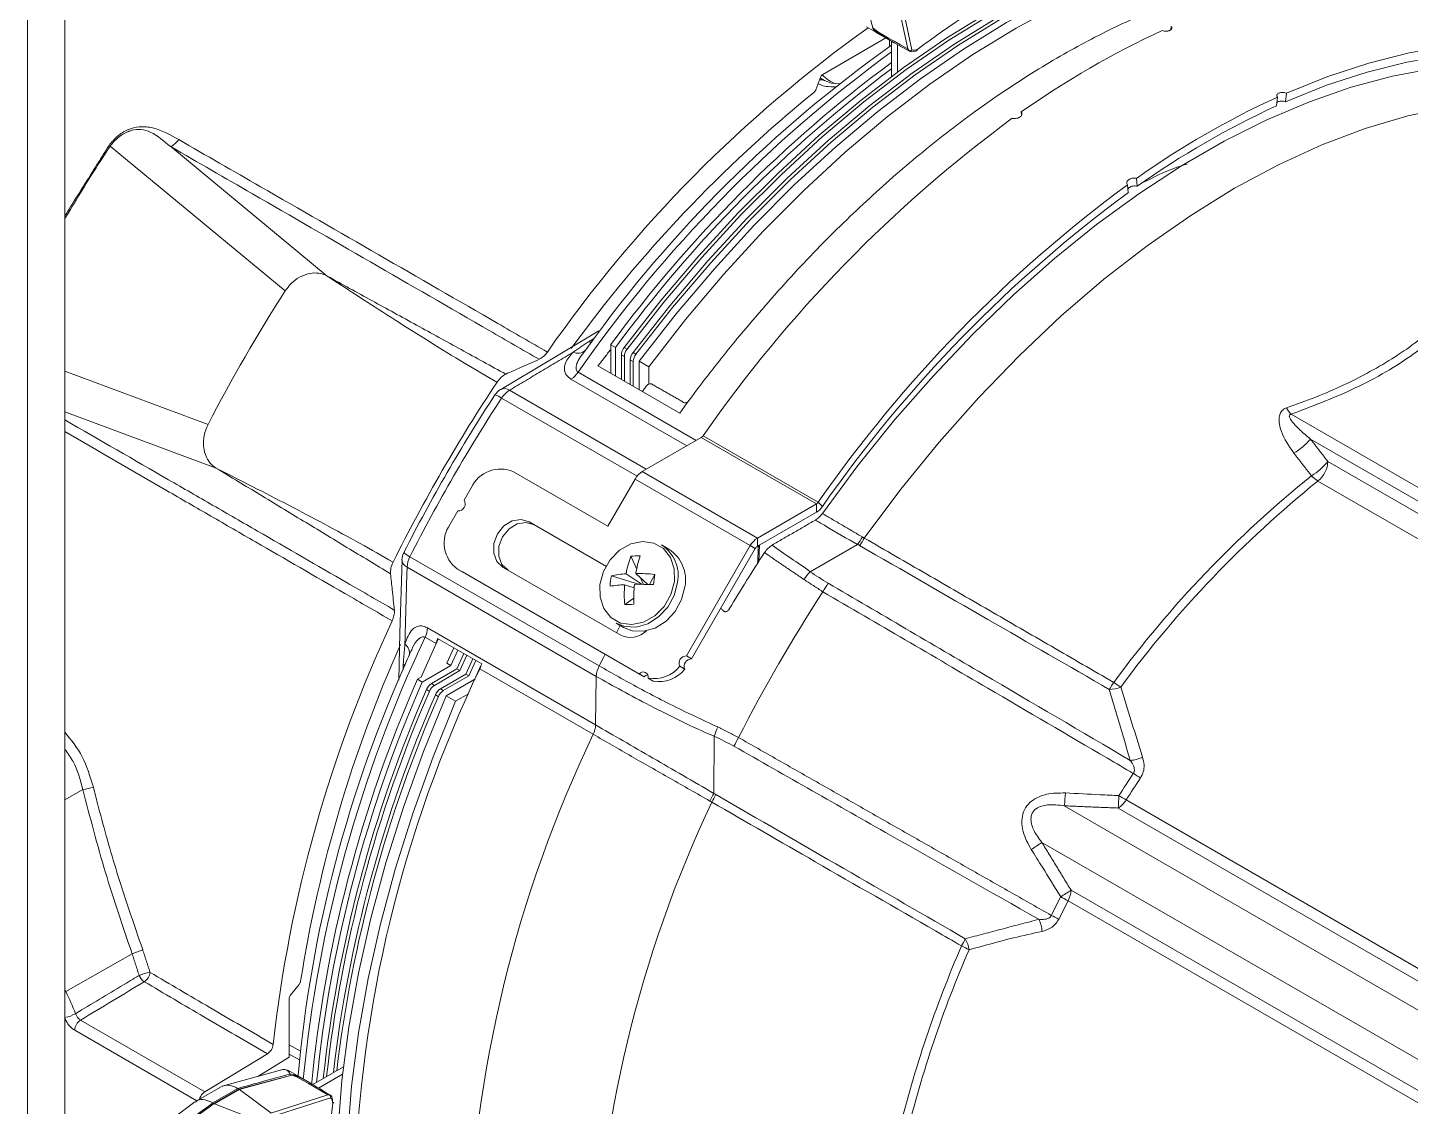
# Model space of a CAD drawing. Extents: x 2 to 136, y 1 to 99.
# Drawn here: x 10.717 to 15.641, y 81.477 to 85.318 of the extents above; entities that cross this region are included whole.
import ezdxf

# ---------------------------------------------------------------- set-up
doc = ezdxf.new("R2010")
doc.units = 0
doc.header["$MEASUREMENT"] = 0
doc.linetypes.add('SLD-Solid', pattern=[0])
doc.layers.add('OBJECT', color=7, linetype='CONTINUOUS')

msp = doc.modelspace()

# ---------------------------------------------------------------- linework, layer by layer
at = {"layer": 'OBJECT', "linetype": 'SLD-Solid', "lineweight": 15}
for p, q in [((10.8503, 88.1746), (10.8503, 81.1379)), ((10.7174, 88.0979), (10.7174, 81.0365)), ((13.6773, 85.5053), (13.7276, 85.3175)), ((13.8518, 85.2422), (13.8068, 85.4496)), ((13.8234, 85.4372), (13.8663, 85.2393)), ((13.5485, 85.1518), (13.7734, 85.2817)), ((13.7049, 85.3213), (13.738, 85.3022)), ((13.738, 85.3022), (13.7914, 85.2713)), ((14.7884, 85.3105), (14.7896, 85.322)), ((13.7861, 85.2501), (13.7861, 85.2744)), ((13.7934, 85.2699), (13.7934, 85.1436)), ((13.8146, 85.2582), (13.8146, 85.1593)), ((13.524, 85.097), (13.5423, 85.1442)), ((13.5551, 85.1294), (13.5404, 85.1379)), ((15.1967, 85.0543), (15.1997, 85.0852)), ((15.165, 85.0402), (15.1677, 85.071)), ((14.2568, 85.0067), (14.2557, 85.018)), ((11.6346, 84.3811), (11.0117, 84.8961)), ((11.7842, 84.4333), (11.2269, 84.8944)), ((14.6369, 84.7312), (14.6339, 84.7586)), ((14.6685, 84.7536), (14.6658, 84.7812)), ((12.7516, 84.2378), (12.4019, 84.0292)), ((12.7109, 84.1792), (12.6976, 84.1613)), ((12.7935, 84.1888), (12.8105, 84.179)), ((12.7935, 84.1888), (12.7935, 84.0875)), ((12.8105, 84.179), (12.8105, 84.0777)), ((12.8317, 84.0655), (12.8317, 84.1535)), ((12.8422, 84.1474), (12.8317, 84.1535)), ((12.8414, 84.1796), (12.8519, 84.1735)), ((12.8731, 84.1613), (12.8837, 84.1552)), ((12.7483, 84.1136), (13.0395, 83.9455)), ((12.8422, 84.0594), (12.8422, 84.1474)), ((12.8635, 84.0471), (12.8635, 84.1352)), ((12.874, 84.1291), (12.8635, 84.1352)), ((12.874, 84.0411), (12.874, 84.1291)), ((12.9291, 84.1105), (12.8952, 84.1301)), ((12.8952, 84.0288), (12.8952, 84.1301)), ((12.9291, 84.0481), (12.9291, 84.1105)), ((11.3596, 83.9048), (10.8503, 84.0943)), ((13.0643, 83.8287), (12.6522, 84.0666)), ((12.6777, 84.0908), (13.098, 83.8482)), ((12.4331, 84.0269), (12.9203, 83.7456)), ((12.8874, 83.7207), (12.4052, 83.9991)), ((11.3892, 83.7492), (10.8503, 83.9495)), ((18.3454, 82.1349), (15.2165, 83.9411)), ((12.9059, 83.7373), (13.1162, 83.8586)), ((13.5263, 83.6219), (13.1162, 83.8586)), ((13.5325, 83.6277), (13.1223, 83.8645)), ((18.3249, 82.0983), (15.2853, 83.8531)), ((15.3477, 83.7727), (18.3272, 82.0527)), ((12.7835, 83.5425), (12.4477, 83.7364)), ((12.8804, 83.7103), (12.7835, 83.5425)), ((13.2905, 83.4736), (12.8804, 83.7103)), ((13.316, 83.5005), (12.9059, 83.7373)), ((12.2968, 83.6792), (12.2718, 83.6359)), ((18.2952, 81.9814), (15.312, 83.7036)), ((13.5263, 83.6219), (13.316, 83.5005)), ((13.5263, 83.5925), (13.5263, 83.6219)), ((13.5325, 83.6277), (13.5473, 83.6124)), ((12.2493, 83.5969), (12.2218, 83.5493)), ((12.7783, 83.3995), (12.5036, 83.5581)), ((12.5216, 83.5477), (12.5036, 83.5581)), ((13.5263, 83.5925), (13.316, 83.4711)), ((12.7783, 83.3995), (12.5216, 83.5477)), ((13.0005, 83.461), (12.9743, 83.4761)), ((13.2905, 83.4736), (13.0636, 83.0805)), ((13.3085, 83.4632), (13.0816, 83.0702)), ((13.3085, 83.4632), (13.2905, 83.4736)), ((13.316, 83.5005), (13.316, 83.4711)), ((13.321, 83.416), (13.3237, 83.4755)), ((13.5043, 83.3807), (13.6727, 83.478)), ((12.0786, 83.4341), (12.7524, 83.0451)), ((12.8655, 83.4356), (12.8861, 83.3902)), ((12.7423, 83.0078), (12.0685, 83.3968)), ((12.8947, 83.0165), (12.2477, 83.39)), ((12.2477, 83.39), (12.2657, 83.3796)), ((12.9127, 83.0061), (12.2657, 83.3796)), ((12.4101, 83.3961), (12.8294, 83.1541)), ((12.7959, 83.3653), (12.8965, 83.3356)), ((12.8483, 83.3732), (12.9056, 83.3356)), ((12.9263, 83.3352), (12.8832, 83.3745)), ((12.9504, 83.371), (12.9323, 83.3351)), ((12.8772, 83.3226), (12.8433, 83.3342)), ((12.9002, 83.359), (12.9108, 83.3355)), ((12.8434, 83.2632), (12.8758, 83.2864)), ((12.1411, 83.1806), (12.7397, 82.835)), ((12.8133, 83.1973), (12.8394, 83.1822)), ((12.1716, 83.1248), (12.1184, 83.0047)), ((12.1716, 83.1248), (12.1328, 83.1472)), ((12.1716, 83.1248), (12.1794, 83.1416)), ((12.1771, 83.1429), (12.3343, 83.0521)), ((12.2345, 83.1098), (12.2099, 83.0553)), ((12.2495, 83.1011), (12.2249, 83.0466)), ((12.2461, 83.0344), (12.2707, 83.0889)), ((12.2566, 83.0283), (12.2812, 83.0828)), ((12.2779, 83.016), (12.3025, 83.0706)), ((12.2884, 83.01), (12.313, 83.0645)), ((13.0816, 83.0702), (13.0636, 83.0805)), ((12.2249, 83.0466), (12.1226, 82.9876)), ((12.1553, 82.982), (12.2461, 83.0344)), ((12.1659, 82.9759), (12.2566, 83.0283)), ((12.1871, 82.9636), (12.2779, 83.016)), ((12.2099, 83.0553), (12.2249, 83.0466)), ((12.2566, 83.0283), (12.2461, 83.0344)), ((12.2884, 83.01), (12.2779, 83.016)), ((12.3096, 82.9977), (12.3303, 83.0437)), ((12.7315, 82.8016), (12.3275, 83.0348)), ((12.8947, 83.0165), (12.9127, 83.0061)), ((13.0395, 83.0441), (13.0575, 83.0338)), ((12.1184, 83.0047), (12.1057, 82.9974)), ((12.1057, 82.9974), (12.1226, 82.9876)), ((12.1553, 82.982), (12.1659, 82.9759)), ((12.1976, 82.9576), (12.2884, 83.01)), ((12.2073, 82.9387), (12.3096, 82.9977)), ((12.3105, 82.9972), (12.3096, 82.9977)), ((12.7423, 83.0078), (12.7397, 82.835)), ((12.9452, 82.9912), (12.9272, 83.0016)), ((12.1481, 82.9544), (12.1375, 82.9605)), ((12.1798, 82.9361), (12.1693, 82.9422)), ((12.1871, 82.9636), (12.1976, 82.9576)), ((12.2413, 82.9191), (12.2073, 82.9387)), ((12.2413, 82.9191), (12.2878, 82.9459)), ((13.1626, 82.7945), (13.161, 82.5911)), ((10.914, 82.6044), (10.8503, 82.5679)), ((14.409, 82.5467), (17.2762, 80.8915)), ((17.3706, 80.9398), (14.6006, 82.5389)), ((14.6292, 82.5676), (17.4003, 80.9679)), ((17.1991, 80.7596), (14.3291, 82.4164)), ((14.4329, 82.2465), (17.2029, 80.6474)), ((17.1935, 80.6087), (14.4224, 82.2084)), ((11.0894, 82.0202), (10.8538, 81.8851)), ((10.8503, 81.8924), (10.8538, 81.8851)), ((10.8503, 81.8832), (10.8538, 81.8851)), ((11.6843, 81.9105), (11.6526, 81.8711)), ((11.6491, 81.6512), (11.6491, 81.862)), ((11.3196, 81.4965), (10.8851, 81.7474)), ((10.9057, 81.7838), (11.3483, 81.5283)), ((11.6889, 81.6726), (11.6491, 81.6955)), ((11.5714, 81.6639), (11.3483, 81.5283)), ((11.6491, 81.6512), (11.5375, 81.5834)), ((11.6491, 81.6629), (11.6855, 81.6419)), ((11.4698, 81.5378), (11.6576, 81.5881)), ((11.6587, 81.5874), (11.4709, 81.5371)), ((11.6772, 81.5861), (11.6441, 81.6052)), ((11.6516, 81.5916), (11.6576, 81.5881)), ((11.8422, 81.6174), (11.7326, 81.5541)), ((11.8391, 81.5911), (11.7535, 81.5417)), ((11.4039, 81.5452), (11.3169, 81.495)), ((11.3772, 81.4892), (11.4656, 81.5402)), ((11.4693, 81.5381), (11.3809, 81.4871)), ((11.4652, 81.5404), (11.4656, 81.5402)), ((11.4656, 81.5402), (11.4693, 81.5381)), ((11.4693, 81.5381), (11.4698, 81.5378)), ((11.7305, 81.5553), (11.6772, 81.5861)), ((11.3772, 81.4892), (11.3769, 81.4894)), ((11.3809, 81.4871), (11.3772, 81.4892)), ((11.3833, 81.4859), (11.4714, 81.5367)), ((11.4709, 81.5371), (11.4714, 81.5367)), ((11.4714, 81.5367), (11.5828, 81.4534)), ((11.786, 81.5175), (11.5839, 81.4528)), ((11.603, 81.4447), (11.7957, 81.5064)), ((11.1779, 81.3397), (11.3819, 81.4864)), ((11.5349, 81.4258), (11.3833, 81.4859))]:
    msp.add_line(p, q, dxfattribs=at)
at = {"layer": 'OBJECT', "linetype": 'SLD-Solid', "lineweight": 15, "flags": 128}
for points in [[(15.4383, 85.6788), (15.3078, 85.6945), (15.1724, 85.6976), (15.0329, 85.6882), (14.8897, 85.6661), (14.7434, 85.6317), (14.5947, 85.5849), (14.4441, 85.526), (14.2923, 85.4552), (14.1399, 85.3728), (13.9874, 85.2792), (13.8356, 85.1747), (13.685, 85.0597), (13.5363, 84.9348), (13.39, 84.8004), (13.2468, 84.6571), (13.1073, 84.5054), (12.9719, 84.3461), (12.8414, 84.1796)], [(15.4489, 85.6727), (15.3183, 85.6884), (15.183, 85.6915), (15.0434, 85.6821), (14.9002, 85.6601), (14.754, 85.6256), (14.6052, 85.5788), (14.4547, 85.5199), (14.3028, 85.4491), (14.1504, 85.3668), (13.9979, 85.2731), (13.8461, 85.1686), (13.6955, 85.0537), (13.5468, 84.9287), (13.4005, 84.7943), (13.2574, 84.651), (13.1178, 84.4993), (12.9825, 84.34), (12.8519, 84.1735)], [(15.4701, 85.6605), (15.3395, 85.6762), (15.2042, 85.6793), (15.0646, 85.6698), (14.9214, 85.6478), (14.7752, 85.6134), (14.6265, 85.5666), (14.4759, 85.5077), (14.3241, 85.4369), (14.1716, 85.3545), (14.0192, 85.2609), (13.8673, 85.1564), (13.7167, 85.0414), (13.568, 84.9165), (13.4218, 84.7821), (13.2786, 84.6387), (13.139, 84.4871), (13.0037, 84.3277), (12.8731, 84.1613)], [(15.4806, 85.6544), (15.3501, 85.6701), (15.2147, 85.6732), (15.0752, 85.6637), (14.932, 85.6417), (14.7857, 85.6073), (14.637, 85.5605), (14.4864, 85.5016), (14.3346, 85.4308), (14.1821, 85.3484), (14.0297, 85.2548), (13.8779, 85.1503), (13.7273, 85.0353), (13.5786, 84.9104), (13.4323, 84.776), (13.2891, 84.6327), (13.1496, 84.481), (13.0142, 84.3216), (12.8837, 84.1552)], [(15.5115, 85.6405), (15.3802, 85.6572), (15.244, 85.6611), (15.1035, 85.6523), (14.9593, 85.6307), (14.8119, 85.5964), (14.662, 85.5496), (14.5102, 85.4904), (14.3571, 85.4192), (14.2034, 85.3362), (14.0496, 85.2417), (13.8965, 85.1362), (13.7447, 85.02), (13.5948, 84.8938), (13.4474, 84.7579), (13.3032, 84.613), (13.1627, 84.4596), (13.0265, 84.2984), (12.8952, 84.1301)], [(15.5454, 85.6209), (15.4141, 85.6376), (15.278, 85.6415), (15.1375, 85.6327), (14.9932, 85.6111), (14.8458, 85.5768), (14.6959, 85.53), (14.5441, 85.4708), (14.391, 85.3996), (14.2373, 85.3166), (14.0836, 85.2221), (13.9305, 85.1166), (13.7787, 85.0005), (13.6287, 84.8742), (13.4814, 84.7383), (13.3371, 84.5934), (13.1966, 84.44), (13.0604, 84.2788), (12.9291, 84.1105)], [(13.7276, 85.3157), (13.7302, 85.3101), (13.7337, 85.3055), (13.738, 85.3022), (13.738, 85.3022)], [(13.7937, 85.2702), (13.8034, 85.2645), (13.8597, 85.2331)], [(16.3011, 85.226), (16.1772, 85.2506), (16.0483, 85.2631), (15.9149, 85.2635), (15.7775, 85.2518), (15.6368, 85.2279), (15.4932, 85.1921), (15.3473, 85.1445), (15.1997, 85.0852)], [(13.5473, 83.5878), (13.6741, 83.7583), (13.806, 83.9221), (13.9426, 84.0785), (14.0833, 84.2267), (14.2274, 84.3663), (14.3745, 84.4965), (14.5238, 84.6168), (14.6747, 84.7268), (14.8265, 84.826), (14.9787, 84.9138), (15.1306, 84.99), (15.2815, 85.0543), (15.4308, 85.1063), (15.5778, 85.1458), (15.722, 85.1727), (15.8627, 85.1869), (15.9993, 85.1883), (16.1312, 85.1768), (16.2579, 85.1526)], [(16.2863, 85.1936), (16.1637, 85.2179), (16.0361, 85.2303), (15.9042, 85.2306), (15.7683, 85.219), (15.629, 85.1955), (15.487, 85.1601), (15.3427, 85.1129), (15.1967, 85.0543)], [(13.6082, 85.1186), (13.5801, 85.1204), (13.5547, 85.1296)], [(16.3335, 85.0225), (16.203, 85.0463), (16.067, 85.0564), (15.9261, 85.0526), (15.7809, 85.0351), (15.6321, 85.0039), (15.4804, 84.9591), (15.3265, 84.901), (15.1712, 84.8298), (15.0151, 84.7459), (14.8591, 84.6497), (14.7037, 84.5415), (14.5499, 84.422), (14.3982, 84.2916), (14.2494, 84.151), (14.1042, 84.0009), (13.9632, 83.8419), (13.8272, 83.6748), (13.6968, 83.5004)], [(12.7159, 84.1998), (12.7239, 84.1971), (12.725, 84.1968)], [(12.5036, 83.5581), (12.4747, 83.5665), (12.4431, 83.5614), (12.4136, 83.5434), (12.3907, 83.5153), (12.3778, 83.4814), (12.377, 83.4468), (12.3883, 83.4169), (12.4101, 83.3961)], [(12.5216, 83.5477), (12.4927, 83.5561), (12.4611, 83.551), (12.4316, 83.533), (12.4087, 83.5049), (12.3958, 83.471), (12.395, 83.4364), (12.4063, 83.4065), (12.4281, 83.3857)], [(13.0205, 83.3451), (13.0199, 83.3906), (13.0063, 83.4312), (12.9811, 83.4629), (12.9468, 83.4826), (12.9067, 83.4884), (12.8648, 83.4796), (12.8251, 83.4572), (12.7915, 83.4233), (12.7674, 83.3813), (12.755, 83.3353), (12.7556, 83.2898), (12.7692, 83.2492), (12.7943, 83.2174), (12.8286, 83.1978), (12.8687, 83.192), (12.9107, 83.2008), (12.9504, 83.2232), (12.984, 83.257), (13.0081, 83.299), (13.0205, 83.3451)], [(12.0507, 83.4228), (12.0429, 83.1618), (12.0388, 82.9943)], [(12.8133, 83.1973), (12.8438, 83.1854), (12.8844, 83.1834), (12.9258, 83.1951), (12.9644, 83.2194), (12.9967, 83.2541), (13.0199, 83.2961), (13.0318, 83.3417)], [(12.8394, 83.1822), (12.87, 83.1703), (12.9106, 83.1683), (12.952, 83.18), (12.9906, 83.2043), (13.0229, 83.239), (13.046, 83.281), (13.058, 83.3266)], [(12.8279, 83.1888), (12.8204, 83.1749), (12.814, 83.163)], [(12.0812, 83.0949), (12.0735, 83.0779), (12.0705, 83.0706)], [(12.7736, 83.0864), (12.7691, 83.0777), (12.7524, 83.0451)], [(12.0549, 83.0526), (12.0613, 83.0471), (12.0616, 83.0468)], [(12.2073, 82.9387), (12.1272, 82.7408), (12.0557, 82.5423), (11.9931, 82.3439), (11.9398, 82.1465), (11.8958, 81.9509), (11.8614, 81.758), (11.8367, 81.5684), (11.8218, 81.383), (11.8169, 81.2027), (11.8218, 81.028), (11.8367, 80.8598), (11.8614, 80.6987), (11.8958, 80.5455), (11.9398, 80.4007), (11.9931, 80.2649), (12.0557, 80.1388), (12.1272, 80.0228), (12.2073, 79.9175)], [(12.2413, 82.9191), (12.1612, 82.7212), (12.0897, 82.5227), (12.0271, 82.3243), (11.9737, 82.1269), (11.9297, 81.9313), (11.8953, 81.7384), (11.8706, 81.5488), (11.8558, 81.3635), (11.8508, 81.1831), (11.8558, 81.0084), (11.8706, 80.8402), (11.8953, 80.6791), (11.9297, 80.5259), (11.9737, 80.3811), (12.0271, 80.2454), (12.0897, 80.1192), (12.1612, 80.0032), (12.2413, 79.8979)], [(11.6258, 81.6075), (11.5785, 81.5947), (11.4098, 81.5484)], [(11.6603, 81.5883), (11.6664, 81.5889), (11.6721, 81.5881), (11.6772, 81.5861), (11.6772, 81.5861)], [(11.3129, 81.4923), (11.1432, 81.3647), (11.0309, 81.2797)], [(11.3483, 81.5283), (11.3442, 81.5254), (11.3403, 81.5217), (11.3367, 81.5173), (11.3336, 81.5125), (11.3311, 81.5073), (11.3292, 81.5021), (11.3292, 81.5021)], [(11.8039, 81.487), (11.805, 81.488), (11.8058, 81.4891), (11.8063, 81.4902), (11.8064, 81.4913), (11.8064, 81.4913)]]:
    msp.add_lwpolyline(points, dxfattribs=at)
at = {"layer": 'OBJECT', "linetype": 'SLD-Solid', "lineweight": 15}
for centre, radius, start, end in [((16.4681, 81.4471), 4.7523, 125.4631, 145.1492), ((13.7383, 85.3387), 0.0237, 240.016, 243.1594), ((13.7185, 85.3342), 0.0206, 296.4238, 299.0177), ((16.0795, 82.4384), 3.1592, 114.7348, 125.2598), ((16.6348, 81.3371), 4.8209, 126.1142, 145.1668), ((16.4748, 81.4752), 4.6345, 125.35, 144.3055), ((13.8676, 85.2633), 0.0309, 254.5385, 303.5909), ((13.8821, 85.2419), 0.00501, 300.5625, 0.5339), ((13.8801, 85.2465), 0.01, 297.3869, 306.4639), ((13.8835, 85.2411), 0.00372, 312.6152, 12.1955), ((16.634, 81.3679), 4.7652, 126.593, 143.7021), ((16.6594, 81.3507), 4.7764, 126.8732, 143.6902), ((13.6291, 85.222), 0.109, 220.931, 252.2419), ((16.5745, 81.3241), 4.8485, 129.0967, 143.9792), ((16.4896, 82.2016), 3.1592, 114.7348, 125.2598), ((16.4727, 82.2016), 3.1253, 114.7348, 125.2598), ((17.0935, 81.0985), 4.8395, 126.3693, 145.1426), ((11.1331, 85.1199), 0.2547, 240.3332, 241.537), ((17.5036, 80.8618), 4.8395, 126.3693, 145.1426), ((17.4759, 80.8762), 4.7876, 126.3693, 145.1426), ((16.7203, 81.1273), 6.0375, 147.38935, 152.61065), ((12.5047, 84.2055), 0.0765, 296.3838, 326.0389), ((12.6763, 84.1994), 0.0409, 246.0473, 312.4756), ((12.8773, 84.1515), 0.0456, 141.9158, 177.472), ((12.8878, 84.1454), 0.0456, 141.9158, 177.472), ((12.909, 84.1331), 0.0456, 141.9158, 177.472), ((12.9196, 84.1271), 0.0456, 141.9158, 177.472), ((17.4322, 80.7164), 6.0486, 146.49364, 153.50635), ((12.6082, 84.1385), 0.0843, 301.445, 325.5545), ((17.4259, 80.72), 6.0227, 146.88807, 153.05303), ((12.4331, 83.9762), 0.062, 120.8488, 146.8847), ((12.3653, 83.9439), 0.068, 54.156, 76.5126), ((12.4151, 84.0022), 0.0306, 53.8554, 116.7493), ((12.4786, 83.9531), 0.0866, 121.6712, 147.9505), ((17.4886, 80.6838), 6.069, 146.88862, 153.05247), ((15.2808, 84.0044), 0.0902, 206.4628, 224.522), ((13.1055, 83.876), 0.0204, 301.4313, 325.5709), ((15.1043, 84.0046), 0.236, 301.1478, 320.0637), ((15.1667, 83.9244), 0.2362, 301.1836, 320.0387), ((15.2504, 83.7793), 0.0976, 309.1587, 356.1231), ((12.4014, 83.6308), 0.1153, 66.3569, 155.1838), ((12.9449, 83.6748), 0.0736, 121.9549, 151.1444), ((17.7844, 80.6298), 3.9738, 128.901, 143.6257), ((15.3656, 83.7931), 0.1043, 222.7317, 239.0696), ((17.7998, 80.6205), 3.9616, 128.901, 143.6257), ((12.2502, 83.6223), 0.0254, 267.8488, 32.1511), ((13.5156, 83.6393), 0.0204, 301.4313, 325.5709), ((13.4901, 83.6516), 0.0694, 301.4324, 325.5703), ((12.316, 83.4829), 0.1153, 144.815, 233.6486), ((12.9036, 83.3664), 0.1305, 349.123, 57.2207), ((12.9298, 83.3513), 0.1305, 349.1228, 57.221), ((13.355, 83.4381), 0.0736, 121.9549, 151.1444), ((13.3275, 83.4527), 0.0216, 121.9541, 151.1445), ((13.2799, 83.7528), 0.4794, 325.0244, 328.7858), ((13.2383, 83.7706), 0.5322, 326.0977, 329.4866), ((12.1123, 83.4212), 0.062, 153.056, 178.3225), ((12.0814, 83.4251), 0.0311, 183.7935, 245.526), ((12.1071, 83.4973), 0.0693, 223.8152, 245.742), ((12.1558, 83.3932), 0.0874, 152.0634, 177.6046), ((13.178, 83.3156), 0.3347, 158.9965, 170.0976), ((12.8899, 83.2179), 0.219, 87.8248, 96.3733), ((13.3078, 83.3055), 0.4301, 162.2262, 170.7713), ((18.3418, 80.1918), 5.9676, 146.92502, 149.19639), ((13.0357, 83.3161), 0.2448, 168.392, 176.9912), ((12.8691, 83.0545), 0.3194, 93.7407, 103.2553), ((12.8833, 82.7202), 0.6542, 84.1169, 90.0094), ((10.963, 83.6074), 2.0013, 352.1662, 353.2171), ((13.7157, 83.1838), 0.2889, 137.0493, 144.1762), ((12.8716, 82.7955), 0.5394, 93.0046, 98.5648), ((13.2839, 83.2995), 0.442, 175.5007, 184.7203), ((13.4645, 83.2822), 0.5887, 174.8031, 181.7329), ((12.8966, 82.1758), 1.1599, 87.5754, 90.9101), ((13.9996, 83.0437), 0.5231, 145.5817, 149.4886), ((12.841, 83.7746), 0.5114, 270.2706, 273.9281), ((18.4159, 80.1485), 5.8032, 146.99867, 152.92301), ((11.9468, 83.2391), 0.0765, 333.962, 3.6134), ((16.3872, 81.1639), 4.8249, 154.9672, 173.6534), ((12.056, 83.1838), 0.0851, 334.5118, 357.8246), ((12.8636, 83.2274), 0.0809, 244.9577, 314.7516), ((16.3985, 81.1784), 4.7674, 155.9469, 171.0291), ((16.4619, 81.1075), 4.7856, 154.7718, 174.4129), ((12.0373, 83.0902), 0.0401, 346.9436, 54.3869), ((16.2864, 81.169), 4.6249, 155.7221, 174.8214), ((13.0629, 83.0548), 0.0257, 88.3793, 204.4873), ((13.0809, 83.0444), 0.0257, 88.379, 204.4871), ((16.4452, 81.0633), 4.5653, 154.415, 178.3612), ((12.8297, 83.0042), 0.0874, 152.0634, 177.6046), ((12.9092, 83.0052), 0.0184, 348.5448, 142.1447), ((12.9482, 83.1155), 0.1158, 259.5451, 321.9955), ((12.9662, 83.1051), 0.1158, 259.5451, 321.9955), ((16.4295, 81.0951), 4.7238, 156.2525, 174.4573), ((16.4572, 81.0817), 4.7351, 156.2648, 174.1755), ((12.1799, 82.9435), 0.0456, 122.5271, 158.0846), ((12.1904, 82.9374), 0.0456, 122.5271, 158.0846), ((12.9294, 82.99), 0.0232, 98.8162, 136.1341), ((14.1199, 83.2617), 0.5403, 326.2191, 329.3741), ((14.5676, 83.0688), 0.1075, 270.7757, 293.2599), ((14.7643, 83.2335), 0.3054, 234.0146, 239.6563), ((16.4824, 81.0669), 4.7396, 156.4505, 173.8353), ((16.4996, 81.0586), 4.7466, 156.4579, 173.6608), ((16.5341, 81.0419), 4.7606, 156.4729, 173.3098), ((16.5513, 81.0336), 4.7675, 156.4803, 173.1357), ((12.2116, 82.9252), 0.0456, 122.5271, 158.0846), ((12.2222, 82.9191), 0.0456, 122.5271, 158.0846), ((12.6547, 82.8382), 0.0851, 334.5118, 357.8246), ((13.4395, 82.7109), 0.2892, 156.2202, 163.1969), ((16.8492, 80.8301), 4.5653, 154.415, 178.3612), ((13.7103, 82.5293), 0.5301, 150.5374, 154.3126), ((14.6364, 82.8193), 0.1111, 273.8266, 297.2213), ((18.5339, 80.082), 4.6588, 146.3732, 147.5288), ((18.5485, 80.0736), 4.6455, 146.3733, 147.5286), ((14.9623, 83.1309), 0.5608, 236.738, 239.8126), ((10.6793, 83.632), 1.054, 282.8634, 284.9564), ((12.7196, 82.7985), 0.4877, 331.2363, 334.8329), ((12.684, 82.8255), 0.5396, 330.5281, 333.7794), ((13.8239, 82.6182), 0.5894, 353.0278, 357.5037), ((13.8507, 82.6093), 0.7532, 354.6326, 358.0139), ((15.0413, 83.2777), 0.8209, 237.7719, 239.8728), ((17.105, 80.6868), 4.3728, 154.636, 178.3701), ((14.5548, 82.6131), 0.0872, 301.7199, 328.6156), ((13.9697, 82.913), 0.6131, 301.6432, 305.8917), ((13.9741, 82.9239), 0.8182, 301.0442, 304.1094), ((14.3451, 82.2502), 0.0878, 331.6029, 357.563), ((18.5349, 80.0783), 4.6616, 152.6089, 153.5215), ((18.5454, 80.072), 4.6436, 152.6086, 153.522), ((14.0346, 81.533), 0.7788, 60.1383, 62.3529), ((14.2174, 82.0925), 0.1127, 3.6191, 26.4104), ((14.1015, 81.6409), 0.5781, 60.1864, 63.1694), ((11.2821, 81.5289), 0.5277, 107.0673, 111.4249), ((17.8831, 80.3843), 4.185, 156.5781, 166.1907), ((17.8981, 80.3758), 4.1722, 156.5781, 166.1907), ((13.5647, 82.3168), 0.5486, 330.6408, 333.6586), ((13.9183, 81.7682), 0.3061, 60.3498, 65.9783), ((13.9618, 82.0193), 0.1089, 7.8751, 29.7391), ((11.1812, 81.7775), 0.1784, 98.9566, 112.0482), ((11.1584, 81.9603), 0.0475, 201.6672, 237.2079), ((11.1073, 81.9593), 0.0465, 303.0892, 352.9523), ((9.7252, 81.3516), 1.2483, 21.377, 25.2989), ((10.8284, 81.9113), 0.1203, 280.494, 299.4903), ((10.9313, 81.7452), 0.0463, 123.5404, 177.3256), ((11.5452, 81.7029), 0.047, 303.802, 353.1234), ((11.6455, 81.5673), 0.0241, 56.864, 59.9619), ((11.6395, 81.587), 0.0209, 1.0084, 3.5737), ((11.8028, 81.4906), 0.00372, 287.7987, 347.3807), ((11.7965, 81.4909), 0.01, 0, 2.6099), ((11.7965, 81.4909), 0.01, 353.5344, 0)]:
    msp.add_arc(centre, radius, start, end, dxfattribs=at)
for centre, major_axis, ratio, start_param, end_param in [((14.1115, 82.7918), (1.8185, 2.8489), 0.545295, 0.66147, 0.957802), ((14.1701, 85.122), (0.4436, -0.1981), 0.067913, 3.196653, 3.249317), ((14.1508, 85.1032), (0.4232, -0.2148), 0.03328, 3.171458, 3.224122), ((14.1701, 85.122), (0.4436, -0.1981), 0.067913, 3.249317, 3.719167), ((14.1508, 85.1032), (0.4232, -0.2148), 0.03328, 3.224122, 3.944787), ((13.891, 85.2827), (0.0269, 0.0422), 0.545295, 3.235382, 3.897213), ((13.5485, 85.1437), (0.005, 0.00866), 0.577456, 0.785256, 1.832237), ((12.1232, 83.1412), (0.0367, 0.0501), 0.810256, 4.963753, 5.278112), ((12.3048, 83.0364), (0.0287, 0.055), 0.340719, 4.860677, 5.175037), ((16.6006, 85.8084), (25.1934, 15.3003), 0.016891, 4.474128, 4.483365), ((11.6561, 81.8661), (0.005, 0.00866), 0.577456, 1.309193, 2.356174), ((13.1818, 80.7633), (5.759, 1.2811), 0.198331, 1.795372, 1.829063), ((12.0493, 81.302), (0.3934, -0.2851), 0.067897, 3.033861, 3.086525), ((12.0559, 81.3281), (0.3977, -0.259), 0.033271, 3.05906, 3.111723), ((12.0493, 81.302), (0.3934, -0.2851), 0.067897, 2.312196, 3.033861), ((12.0559, 81.3281), (0.3977, -0.259), 0.033271, 2.338395, 3.05906), ((15.6818, 82.6877), (13.5348, 9.6488), 0.094709, 1.826303, 1.841815), ((11.7705, 81.4633), (0.0231, 0.0444), 0.54529, 5.527407, 6.189238), ((11.7631, 81.4672), (0.028, 0.0531), 0.550734, 5.531084, 6.011733), ((10.6898, 80.9902), (0.6943, 0.494), 0.104684, 0.034736, 0.047827), ((10.6893, 80.9899), (0.6996, 0.4919), 0.108829, 0.07127, 0.084359), ((14.0378, 82.5175), (1.5577, 2.9995), 0.54529, 2.183632, 2.479964)]:
    msp.add_ellipse(centre, major_axis=major_axis, ratio=ratio, start_param=start_param, end_param=end_param, dxfattribs=at)
for points, knots in [([(15.5412, 85.536), (15.4828, 85.5375), (15.366, 85.5404), (15.1801, 85.5178), (14.9874, 85.4747), (14.7902, 85.4094), (14.5922, 85.324), (14.3927, 85.2188), (14.1914, 85.0928), (13.992, 84.9483), (13.7978, 84.7881), (13.6083, 84.6122), (13.422, 84.4204), (13.3028, 84.2797), (13.2432, 84.2094)], [0, 0, 0, 0, 0.082347, 0.164694, 0.249433, 0.334172, 0.416519, 0.498866, 0.583605, 0.668344, 0.750089, 0.831834, 0.915917, 1, 1, 1, 1]), ([(14.7576, 85.3077), (14.7601, 85.3071), (14.7651, 85.3058), (14.7733, 85.3055), (14.7792, 85.3063), (14.7821, 85.3072), (14.7829, 85.3075)], [0, 0, 0, 0, 0.298067, 0.59598, 0.894018, 1, 1, 1, 1]), ([(14.7851, 85.3083), (14.7868, 85.3093), (14.7902, 85.3112), (14.7924, 85.3152), (14.792, 85.3189), (14.7903, 85.3211), (14.7896, 85.322)], [0, 0, 0, 0, 0.275026, 0.549974, 0.820722, 1, 1, 1, 1]), ([(13.8518, 85.2422), (13.8518, 85.2422), (13.8536, 85.2393), (13.8559, 85.237), (13.8581, 85.2348)], [0, 0, 0, 0, 0.019972, 1, 1, 1, 1]), ([(13.8663, 85.2393), (13.8663, 85.2393), (13.8659, 85.2388), (13.8646, 85.2375), (13.8622, 85.2358), (13.8598, 85.235), (13.8584, 85.2348), (13.8581, 85.2348)], [0, 0, 0, 0, 0.017184, 0.202292, 0.556604, 0.898384, 1, 1, 1, 1]), ([(13.5548, 85.1292), (13.5542, 85.1297), (13.5515, 85.1317), (13.5456, 85.1329), (13.5401, 85.1322), (13.5375, 85.1319)], [0, 0, 0, 0, 0.143699, 0.600741, 1, 1, 1, 1]), ([(13.5168, 85.087), (13.518, 85.088), (13.5203, 85.0901), (13.5227, 85.0938), (13.5237, 85.0962), (13.524, 85.097)], [0, 0, 0, 0, 0.392085, 0.78417, 1, 1, 1, 1]), ([(13.5931, 85.107), (13.5823, 85.1072), (13.5632, 85.1076), (13.5431, 85.113), (13.5345, 85.1172), (13.5323, 85.1182)], [0, 0, 0, 0, 0.489325, 0.867474, 1, 1, 1, 1]), ([(15.1722, 85.0848), (15.1705, 85.0838), (15.1671, 85.0819), (15.165, 85.0779), (15.1653, 85.0741), (15.167, 85.0719), (15.1677, 85.071)], [0, 0, 0, 0, 0.273872, 0.547765, 0.818559, 1, 1, 1, 1]), ([(15.1997, 85.0852), (15.1972, 85.0859), (15.1922, 85.0872), (15.184, 85.0875), (15.1775, 85.0867), (15.1742, 85.0855), (15.173, 85.0851)], [0, 0, 0, 0, 0.278166, 0.556168, 0.835037, 1, 1, 1, 1]), ([(15.1967, 85.0543), (15.1942, 85.055), (15.1891, 85.0563), (15.181, 85.0566), (15.1742, 85.0558), (15.1708, 85.0545), (15.1694, 85.0539)], [0, 0, 0, 0, 0.270985, 0.54189, 0.811532, 1, 1, 1, 1]), ([(14.2502, 84.9994), (14.248, 84.9983), (14.2436, 84.9959), (14.2355, 84.9943), (14.2287, 84.9943), (14.225, 84.9951), (14.2238, 84.9954)], [0, 0, 0, 0, 0.287441, 0.57498, 0.857992, 1, 1, 1, 1]), ([(14.2557, 85.018), (14.2567, 85.0165), (14.2586, 85.0134), (14.2581, 85.0081), (14.2555, 85.0035), (14.2525, 85.0011), (14.2512, 85.0001)], [0, 0, 0, 0, 0.26891, 0.53767, 0.807263, 1, 1, 1, 1]), ([(11.0071, 84.8987), (11.0164, 84.9101), (11.0352, 84.933), (11.0736, 84.9563), (11.1181, 84.9681), (11.1835, 84.9599), (11.226, 84.9359), (11.2554, 84.9192)], [0, 0, 0, 0, 0.138669, 0.277419, 0.423115, 0.599885, 1, 1, 1, 1]), ([(11.2269, 84.8944), (11.2269, 84.8944), (11.2263, 84.8949), (11.2034, 84.9125), (11.1743, 84.9406), (11.1304, 84.9551), (11.1054, 84.956), (11.0894, 84.9533), (11.0645, 84.9439), (11.0387, 84.9283), (11.0195, 84.9074), (11.0117, 84.8961), (11.0117, 84.8961)], [0, 0, 0, 0, 0.000008, 0.011235, 0.408406, 0.550964, 0.581776, 0.700643, 0.724685, 0.86239, 0.999992, 1, 1, 1, 1]), ([(11.0117, 84.8961), (11.0117, 84.8961), (10.9548, 84.8127), (10.9026, 84.7255), (10.8503, 84.6383)], [0, 0, 0, 0, 0.000008, 1, 1, 1, 1]), ([(11.2554, 84.9192), (11.251, 84.9138), (11.2423, 84.903), (11.232, 84.8973), (11.2268, 84.8944)], [0, 0, 0, 0, 0.5, 1, 1, 1, 1]), ([(12.5387, 84.137), (12.48, 84.1709), (12.2788, 84.287), (11.9376, 84.484), (11.5595, 84.7025), (11.3237, 84.8385), (11.2268, 84.8944)], [0, 0, 0, 0, 0.132531, 0.454207, 0.77585, 1, 1, 1, 1]), ([(11.2554, 84.9192), (11.3524, 84.8634), (11.5884, 84.7276), (11.9671, 84.5096), (12.3083, 84.3128), (12.5095, 84.1966), (12.5682, 84.1628)], [0, 0, 0, 0, 0.224142, 0.545792, 0.867469, 1, 1, 1, 1]), ([(14.6843, 84.7639), (14.7246, 84.7842), (14.7791, 84.8118), (14.8321, 84.8281), (14.846, 84.8324)], [0, 0, 0, 0, 0.738937, 1, 1, 1, 1]), ([(14.6339, 84.7586), (14.6329, 84.7602), (14.631, 84.7633), (14.6315, 84.7686), (14.6345, 84.7736), (14.6398, 84.7779), (14.647, 84.781), (14.6551, 84.7825), (14.6616, 84.7822), (14.6649, 84.7814), (14.6658, 84.7812)], [0, 0, 0, 0, 0.134351, 0.268633, 0.402971, 0.540397, 0.675684, 0.814722, 0.949327, 1, 1, 1, 1]), ([(14.6357, 84.7424), (14.6363, 84.7436), (14.6377, 84.7466), (14.6428, 84.7504), (14.6498, 84.7534), (14.6577, 84.7548), (14.6642, 84.7545), (14.6676, 84.7538), (14.6685, 84.7536)], [0, 0, 0, 0, 0.142232, 0.338593, 0.530784, 0.728776, 0.92191, 1, 1, 1, 1]), ([(11.7842, 84.4333), (11.7814, 84.4348), (11.7743, 84.4385), (11.7569, 84.444), (11.7291, 84.4458), (11.6942, 84.4355), (11.6601, 84.4138), (11.6434, 84.3923), (11.6346, 84.3811)], [0, 0, 0, 0, 0.061294, 0.157978, 0.353027, 0.568968, 0.775603, 1, 1, 1, 1]), ([(12.3887, 84.0554), (12.35, 84.078), (12.2691, 84.1254), (12.1483, 84.1996), (12.0263, 84.2765), (11.905, 84.3546), (11.8249, 84.4068), (11.7842, 84.4333)], [0, 0, 0, 0, 0.187126, 0.391336, 0.595144, 0.79397, 1, 1, 1, 1]), ([(15.2, 83.9642), (15.2352, 83.9767), (15.3407, 84.0144), (15.503, 84.0912), (15.6617, 84.1919), (15.7434, 84.266), (15.7792, 84.2985)], [0, 0, 0, 0, 0.149978, 0.450605, 0.758659, 1, 1, 1, 1]), ([(15.8066, 84.2818), (15.7538, 84.2359), (15.6466, 84.1428), (15.4446, 84.028), (15.2896, 83.9689), (15.2165, 83.9411)], [0, 0, 0, 0, 0.339274, 0.688484, 1, 1, 1, 1]), ([(13.2432, 84.2094), (13.228, 84.1907), (13.1974, 84.1533), (13.1524, 84.0961), (13.0994, 84.0272), (13.0622, 83.9765), (13.0395, 83.9455)], [0, 0, 0, 0, 0.218765, 0.43753, 0.656295, 1, 1, 1, 1]), ([(12.6522, 84.0666), (12.646, 84.0711), (12.6338, 84.0802), (12.6268, 84.1005), (12.6315, 84.1291), (12.649, 84.1495), (12.6597, 84.162)], [0, 0, 0, 0, 0.167941, 0.334633, 0.594445, 1, 1, 1, 1]), ([(12.698, 84.1611), (12.6916, 84.153), (12.6815, 84.1402), (12.6723, 84.1201), (12.6688, 84.1057), (12.6721, 84.0958), (12.6752, 84.0923), (12.6773, 84.091), (12.6777, 84.0908)], [0, 0, 0, 0, 0.351928, 0.555329, 0.820074, 0.909097, 0.984816, 1, 1, 1, 1]), ([(12.5387, 84.137), (12.5166, 84.1271), (12.4771, 84.1095), (12.4375, 84.0919), (12.4201, 84.0842)], [0, 0, 0, 0, 0.56, 1, 1, 1, 1]), ([(12.4201, 84.0842), (12.4144, 84.0809), (12.403, 84.0745), (12.3935, 84.0618), (12.3887, 84.0554)], [0, 0, 0, 0, 0.49976, 1, 1, 1, 1]), ([(12.9407, 84.0484), (12.9395, 84.0489), (12.9372, 84.0498), (12.9329, 84.0496), (12.9283, 84.0481), (12.9234, 84.045), (12.9207, 84.0418), (12.9193, 84.0401)], [0, 0, 0, 0, 0.172261, 0.344036, 0.527768, 0.740235, 1, 1, 1, 1]), ([(12.9064, 84.0224), (12.908, 84.0247), (12.9118, 84.0298), (12.9161, 84.0357), (12.9187, 84.0394), (12.9193, 84.0401)], [0, 0, 0, 0, 0.387387, 0.872424, 1, 1, 1, 1]), ([(13.0703, 83.9871), (13.07, 83.9868), (13.0681, 83.9849), (13.0639, 83.983), (13.0587, 83.9819), (13.0553, 83.9825), (13.0537, 83.9833), (13.0534, 83.9835)], [0, 0, 0, 0, 0.060693, 0.415656, 0.674135, 0.933878, 1, 1, 1, 1]), ([(15.2264, 83.8026), (15.2091, 83.8277), (15.1864, 83.8605), (15.174, 83.9055), (15.1728, 83.9286), (15.1782, 83.9471), (15.1877, 83.9588), (15.1965, 83.9626), (15.2, 83.9642)], [0, 0, 0, 0, 0.463203, 0.605761, 0.74907, 0.841779, 0.935306, 1, 1, 1, 1]), ([(10.8503, 83.9209), (10.9731, 83.85), (11.1481, 83.749), (11.3773, 83.6168), (11.5887, 83.4947), (11.8039, 83.3705), (11.967, 83.2764), (12.0231, 83.2439)], [0, 0, 0, 0, 0.317539, 0.452651, 0.587765, 0.857973, 1, 1, 1, 1]), ([(11.3596, 83.9048), (11.3544, 83.892), (11.344, 83.8666), (11.3422, 83.8252), (11.3518, 83.7883), (11.3694, 83.7627), (11.3836, 83.753), (11.3892, 83.7492)], [0, 0, 0, 0, 0.217938, 0.435238, 0.661577, 0.868607, 1, 1, 1, 1]), ([(15.2165, 83.9411), (15.2156, 83.941), (15.2141, 83.9408), (15.2122, 83.9399), (15.2108, 83.9385), (15.21, 83.9363), (15.2105, 83.9309), (15.2206, 83.9121), (15.2469, 83.8854), (15.2729, 83.8635), (15.2853, 83.8531)], [0, 0, 0, 0, 0.018435, 0.032623, 0.046847, 0.06494, 0.096407, 0.193734, 0.61436, 1, 1, 1, 1]), ([(12.0155, 83.2055), (11.9594, 83.238), (11.7964, 83.3321), (11.5813, 83.4564), (11.3699, 83.5786), (11.1432, 83.7097), (10.9706, 83.8097), (10.8503, 83.8793)], [0, 0, 0, 0, 0.142918, 0.414822, 0.550784, 0.686749, 1, 1, 1, 1]), ([(11.3892, 83.7492), (11.4325, 83.7272), (11.5178, 83.684), (11.646, 83.618), (11.7736, 83.5508), (11.8984, 83.4832), (11.9798, 83.4369), (12.0187, 83.4147)], [0, 0, 0, 0, 0.206019, 0.404831, 0.608657, 0.812864, 1, 1, 1, 1]), ([(13.5224, 83.5644), (13.5268, 83.5673), (13.5357, 83.5732), (13.5434, 83.5829), (13.5473, 83.5878)], [0, 0, 0, 0, 0.493543, 1, 1, 1, 1]), ([(13.6727, 83.478), (13.6727, 83.478), (13.6338, 83.4982), (13.5841, 83.5292), (13.5347, 83.5574), (13.5224, 83.5644)], [0, 0, 0, 0, 0.000013, 0.751245, 1, 1, 1, 1]), ([(13.3683, 83.4753), (13.3634, 83.472), (13.3535, 83.4653), (13.3453, 83.4541), (13.3412, 83.4485)], [0, 0, 0, 0, 0.498205, 1, 1, 1, 1]), ([(13.3683, 83.4753), (13.4133, 83.4439), (13.4584, 83.4125), (13.5043, 83.3807), (13.5043, 83.3807)], [0, 0, 0, 0, 0.999985, 1, 1, 1, 1]), ([(13.68, 83.4738), (13.6775, 83.4751), (13.6751, 83.4765), (13.6727, 83.478), (13.6727, 83.478)], [0, 0, 0, 0, 0.999721, 1, 1, 1, 1]), ([(14.569, 82.9613), (14.425, 83.0443), (14.1286, 83.2151), (13.8323, 83.3859), (13.68, 83.4738)], [0, 0, 0, 0, 0.48595, 1, 1, 1, 1]), ([(12.0187, 83.4147), (12.0156, 83.4074), (12.0094, 83.3927), (12.0095, 83.3796), (12.0096, 83.3731)], [0, 0, 0, 0, 0.499759, 1, 1, 1, 1]), ([(12.0231, 83.2439), (12.0206, 83.268), (12.0161, 83.3111), (12.0116, 83.3541), (12.0096, 83.3731)], [0, 0, 0, 0, 0.56, 1, 1, 1, 1]), ([(13.5043, 83.3807), (13.5043, 83.3807), (13.5249, 83.3661), (13.5465, 83.3527), (13.5681, 83.3394)], [0, 0, 0, 0, 0.00003, 1, 1, 1, 1]), ([(13.5681, 83.3394), (13.7523, 83.2316), (14.1111, 83.0217), (14.4695, 82.811), (14.6438, 82.7085)], [0, 0, 0, 0, 0.513344, 1, 1, 1, 1]), ([(14.6547, 82.662), (14.624, 82.68), (14.4512, 82.7813), (14.0828, 82.9975), (13.7448, 83.1949), (13.549, 83.3093)], [0, 0, 0, 0, 0.083458, 0.469005, 1, 1, 1, 1]), ([(13.2161, 83.2478), (13.2146, 83.2457), (13.2122, 83.2422), (13.2076, 83.2391), (13.2035, 83.2378), (13.1998, 83.2381), (13.197, 83.2394), (13.1957, 83.2406), (13.1952, 83.2411)], [0, 0, 0, 0, 0.290844, 0.479311, 0.632244, 0.786172, 0.918668, 1, 1, 1, 1]), ([(12.0607, 83.1228), (12.0679, 83.1425), (12.0778, 83.1696), (12.1036, 83.1867), (12.1224, 83.1892), (12.1357, 83.1831), (12.1411, 83.1806)], [0, 0, 0, 0, 0.50075, 0.686143, 0.873076, 1, 1, 1, 1]), ([(12.1328, 83.1472), (12.1309, 83.148), (12.1266, 83.1498), (12.1183, 83.148), (12.1036, 83.1371), (12.0909, 83.1177), (12.0838, 83.0999), (12.0816, 83.0947)], [0, 0, 0, 0, 0.078074, 0.175193, 0.341224, 0.805773, 1, 1, 1, 1]), ([(12.7524, 83.0451), (12.7989, 83.0189), (12.8931, 82.9658), (13.0378, 82.8911), (13.1352, 82.8459), (13.1748, 82.8276)], [0, 0, 0, 0, 0.365475, 0.741466, 1, 1, 1, 1]), ([(13.1626, 82.7945), (13.1626, 82.7945), (13.1221, 82.8109), (13.0439, 82.8487), (12.899, 82.92), (12.8008, 82.9741), (12.7423, 83.0078), (12.7423, 83.0078)], [0, 0, 0, 0, 0.000004, 0.259099, 0.518181, 0.999995, 1, 1, 1, 1]), ([(12.7397, 82.835), (12.7397, 82.835), (12.7712, 82.8168), (12.8372, 82.7787), (12.942, 82.7181), (13.0506, 82.6552), (13.124, 82.6124), (13.161, 82.5911), (13.161, 82.5911)], [0, 0, 0, 0, 0.000004, 0.25468, 0.509356, 0.754674, 0.999995, 1, 1, 1, 1]), ([(10.8503, 82.8091), (10.8725, 82.7815), (10.917, 82.7261), (10.9399, 82.6512), (10.9514, 82.6137)], [0, 0, 0, 0, 0.499118, 1, 1, 1, 1]), ([(13.1471, 82.5638), (13.0999, 82.5907), (13.0039, 82.6452), (12.8621, 82.7263), (12.7761, 82.7759), (12.7315, 82.8016)], [0, 0, 0, 0, 0.319145, 0.647516, 1, 1, 1, 1]), ([(13.2326, 82.7591), (13.2094, 82.7714), (13.1863, 82.7836), (13.1626, 82.7945), (13.1626, 82.7945)], [0, 0, 0, 0, 0.999971, 1, 1, 1, 1]), ([(10.914, 82.6044), (10.9047, 82.6396), (10.8905, 82.6934), (10.8606, 82.7335), (10.8503, 82.7473)], [0, 0, 0, 0, 0.654069, 1, 1, 1, 1]), ([(14.3184, 82.1427), (14.142, 82.2425), (13.7798, 82.4476), (13.4181, 82.6535), (13.2326, 82.7591)], [0, 0, 0, 0, 0.486991, 1, 1, 1, 1]), ([(14.6872, 82.7206), (14.6897, 82.7114), (14.6941, 82.695), (14.6921, 82.6684), (14.6842, 82.6534), (14.6803, 82.6462)], [0, 0, 0, 0, 0.396713, 0.706828, 1, 1, 1, 1]), ([(14.6547, 82.662), (14.6558, 82.6638), (14.6579, 82.6674), (14.659, 82.6751), (14.6568, 82.6876), (14.6507, 82.699), (14.6452, 82.7065), (14.6438, 82.7085)], [0, 0, 0, 0, 0.116851, 0.233193, 0.437976, 0.854435, 1, 1, 1, 1]), ([(11.0894, 82.0202), (11.0565, 82.1162), (10.9907, 82.3087), (10.9396, 82.5057), (10.914, 82.6044)], [0, 0, 0, 0, 0.499048, 1, 1, 1, 1]), ([(10.9514, 82.6137), (10.9563, 82.5943), (10.9807, 82.4974), (11.0351, 82.3024), (11.0941, 82.1301), (11.1273, 82.0334)], [0, 0, 0, 0, 0.098894, 0.494583, 1, 1, 1, 1]), ([(13.161, 82.5911), (13.161, 82.5911), (13.1634, 82.5897), (13.1657, 82.5884), (13.1681, 82.5871)], [0, 0, 0, 0, 0.000295, 1, 1, 1, 1]), ([(13.1681, 82.5871), (13.3201, 82.4991), (13.6162, 82.3279), (13.9124, 82.1567), (14.0564, 82.0734)], [0, 0, 0, 0, 0.513611, 1, 1, 1, 1]), ([(14.2913, 82.3911), (14.2799, 82.412), (14.2622, 82.4441), (14.256, 82.4916), (14.2621, 82.526), (14.279, 82.5533), (14.3073, 82.5757), (14.3525, 82.5925), (14.3902, 82.5925), (14.4128, 82.5926)], [0, 0, 0, 0, 0.224316, 0.34584, 0.447966, 0.550598, 0.643263, 0.78662, 1, 1, 1, 1]), ([(14.4128, 82.5926), (14.454, 82.5904), (14.5175, 82.5871), (14.5811, 82.5842), (14.6035, 82.5832)], [0, 0, 0, 0, 0.648491, 1, 1, 1, 1]), ([(14.0429, 82.0478), (14.012, 82.0656), (13.8383, 82.1656), (13.5419, 82.3363), (13.2765, 82.4893), (13.1538, 82.56)], [0, 0, 0, 0, 0.104199, 0.585852, 1, 1, 1, 1]), ([(14.409, 82.5467), (14.3891, 82.5493), (14.3621, 82.5527), (14.3281, 82.5466), (14.3103, 82.5389), (14.2979, 82.5271), (14.2915, 82.5142), (14.2893, 82.4971), (14.2943, 82.4703), (14.3093, 82.4423), (14.3236, 82.4236), (14.3291, 82.4164)], [0, 0, 0, 0, 0.252396, 0.341468, 0.431195, 0.49019, 0.549439, 0.60513, 0.701097, 0.88522, 1, 1, 1, 1]), ([(14.396, 82.2229), (14.3743, 82.258), (14.3397, 82.3143), (14.3045, 82.3702), (14.2913, 82.3911)], [0, 0, 0, 0, 0.624897, 1, 1, 1, 1]), ([(14.3184, 82.1427), (14.3254, 82.1422), (14.3359, 82.1416), (14.349, 82.1446), (14.3565, 82.1486), (14.3606, 82.1531), (14.3619, 82.1558), (14.3624, 82.1567)], [0, 0, 0, 0, 0.437725, 0.652227, 0.821698, 0.945103, 1, 1, 1, 1]), ([(14.3889, 82.1424), (14.3851, 82.1363), (14.3777, 82.1241), (14.3573, 82.1079), (14.3406, 82.1029), (14.3299, 82.0996)], [0, 0, 0, 0, 0.263178, 0.525234, 1, 1, 1, 1]), ([(14.3299, 82.0996), (14.2958, 82.0921), (14.2079, 82.0725), (14.1222, 82.0488), (14.0697, 82.0343)], [0, 0, 0, 0, 0.387427, 1, 1, 1, 1]), ([(10.8876, 81.8066), (10.8948, 81.811), (10.9589, 81.8495), (11.0345, 81.8948), (11.1028, 81.9359), (11.1143, 81.9428)], [0, 0, 0, 0, 0.095661, 0.848073, 1, 1, 1, 1]), ([(11.1534, 81.9536), (11.2241, 81.9119), (11.3696, 81.826), (11.5164, 81.741), (11.5919, 81.6973)], [0, 0, 0, 0, 0.486, 1, 1, 1, 1]), ([(11.5714, 81.6639), (11.4958, 81.7076), (11.3489, 81.7927), (11.2034, 81.8786), (11.1327, 81.9204)], [0, 0, 0, 0, 0.514, 1, 1, 1, 1]), ([(11.6843, 81.9105), (11.6853, 81.9119), (11.6872, 81.9146), (11.6888, 81.9187), (11.6893, 81.921), (11.6894, 81.9218)], [0, 0, 0, 0, 0.392017, 0.784035, 1, 1, 1, 1]), ([(10.8851, 81.7474), (10.8799, 81.751), (10.87, 81.758), (10.8577, 81.7735), (10.8526, 81.7844), (10.8503, 81.7892)], [0, 0, 0, 0, 0.377496, 0.724074, 1, 1, 1, 1]), ([(10.8876, 81.8066), (10.889, 81.8036), (10.8917, 81.7974), (10.8982, 81.7891), (10.9031, 81.7856), (10.9057, 81.7838)], [0, 0, 0, 0, 0.323786, 0.647476, 1, 1, 1, 1]), ([(11.6258, 81.6073), (11.6309, 81.6075), (11.6405, 81.6078), (11.6478, 81.5982), (11.6513, 81.5922), (11.6516, 81.5916), (11.6516, 81.5916)], [0, 0, 0, 0, 0.499212, 0.956971, 0.994826, 1, 1, 1, 1]), ([(11.6516, 81.5916), (11.6516, 81.5916), (11.6514, 81.5922), (11.6509, 81.594), (11.6489, 81.5993), (11.647, 81.6047), (11.6441, 81.6046), (11.6437, 81.6046)], [0, 0, 0, 0, 0.008532, 0.081529, 0.26229, 0.88944, 1, 1, 1, 1]), ([(11.4652, 81.5404), (11.4616, 81.5424), (11.4486, 81.5494), (11.4263, 81.5541), (11.4113, 81.5479), (11.404, 81.5449)], [0, 0, 0, 0, 0.165889, 0.597717, 1, 1, 1, 1]), ([(11.3769, 81.4894), (11.3673, 81.4935), (11.348, 81.5019), (11.3259, 81.5013), (11.317, 81.4936), (11.314, 81.491)], [0, 0, 0, 0, 0.39605, 0.792094, 1, 1, 1, 1]), ([(11.7956, 81.5158), (11.7925, 81.5165), (11.7894, 81.5173), (11.786, 81.5175), (11.786, 81.5175)], [0, 0, 0, 0, 0.980022, 1, 1, 1, 1]), ([(11.7979, 81.5142), (11.7979, 81.5142), (11.7978, 81.5152), (11.7972, 81.516), (11.7959, 81.5158), (11.7956, 81.5158)], [0, 0, 0, 0, 0.021195, 0.717119, 1, 1, 1, 1]), ([(11.7957, 81.5064), (11.7958, 81.5064), (11.796, 81.507), (11.7965, 81.5088), (11.7967, 81.5117), (11.7962, 81.5142), (11.7957, 81.5155), (11.7956, 81.5158)], [0, 0, 0, 0, 0.01718, 0.202305, 0.556615, 0.898384, 1, 1, 1, 1])]:
    msp.add_open_spline(points, degree=3, knots=knots, dxfattribs=at)
for points in [[(14.7829, 85.3075), (14.7851, 85.3083)], [(13.8581, 85.2348), (13.8594, 85.2335)], [(15.173, 85.0851), (15.1722, 85.0848)], [(15.1684, 85.0535), (15.166, 85.0517)], [(15.1694, 85.0539), (15.1684, 85.0535)], [(14.2512, 85.0001), (14.2502, 84.9994)], [(10.8503, 84.6485), (11.0071, 84.8987)], [(11.2268, 84.8944), (11.2269, 84.8944)], [(11.7842, 84.4333), (12.4201, 84.0842)], [(12.6597, 84.162), (12.7159, 84.1998)], [(12.7159, 84.1998), (12.7343, 84.2109)], [(12.6597, 84.162), (12.4331, 84.0269)], [(12.7483, 84.1136), (12.7935, 84.1716)], [(12.9407, 84.0484), (13.0534, 83.9835)], [(15.2853, 83.8531), (15.3477, 83.7727)], [(15.289, 83.7223), (15.2264, 83.8026)], [(12.0096, 83.3731), (11.3892, 83.7492)], [(13.5224, 83.5644), (13.3683, 83.4753)], [(13.5473, 83.5878), (13.6899, 83.5043)], [(13.3167, 83.4092), (13.3196, 83.4731)], [(13.6899, 83.5043), (13.6968, 83.5004)], [(13.6968, 83.5004), (14.5849, 82.9864)], [(13.4815, 83.3529), (13.3412, 83.4485)], [(12.0685, 83.3968), (12.0607, 83.1228)], [(13.549, 83.3093), (13.4815, 83.3529)], [(13.1952, 83.2411), (13.1856, 83.2503)], [(12.0549, 83.0526), (12.0607, 83.1228)], [(12.1794, 83.1416), (12.1716, 83.1248)], [(12.0543, 83.0315), (12.0549, 83.0526)], [(14.6101, 82.97), (14.6872, 82.7206)], [(14.6438, 82.7085), (14.569, 82.9613)], [(13.1748, 82.8276), (13.2487, 82.79)], [(13.2487, 82.79), (14.3624, 82.1567)], [(13.1538, 82.56), (13.1471, 82.5638)], [(14.6006, 82.5389), (14.409, 82.5467)], [(14.3291, 82.4164), (14.4329, 82.2465)], [(14.0564, 82.0734), (14.3184, 82.1427)], [(11.1273, 82.0334), (11.1534, 81.9536)], [(11.1143, 81.9428), (11.0894, 82.0202)], [(11.4709, 81.5371), (11.4698, 81.5378)]]:
    msp.add_open_spline(points, degree=1, dxfattribs=at)

doc.saveas('drawing.dxf')
